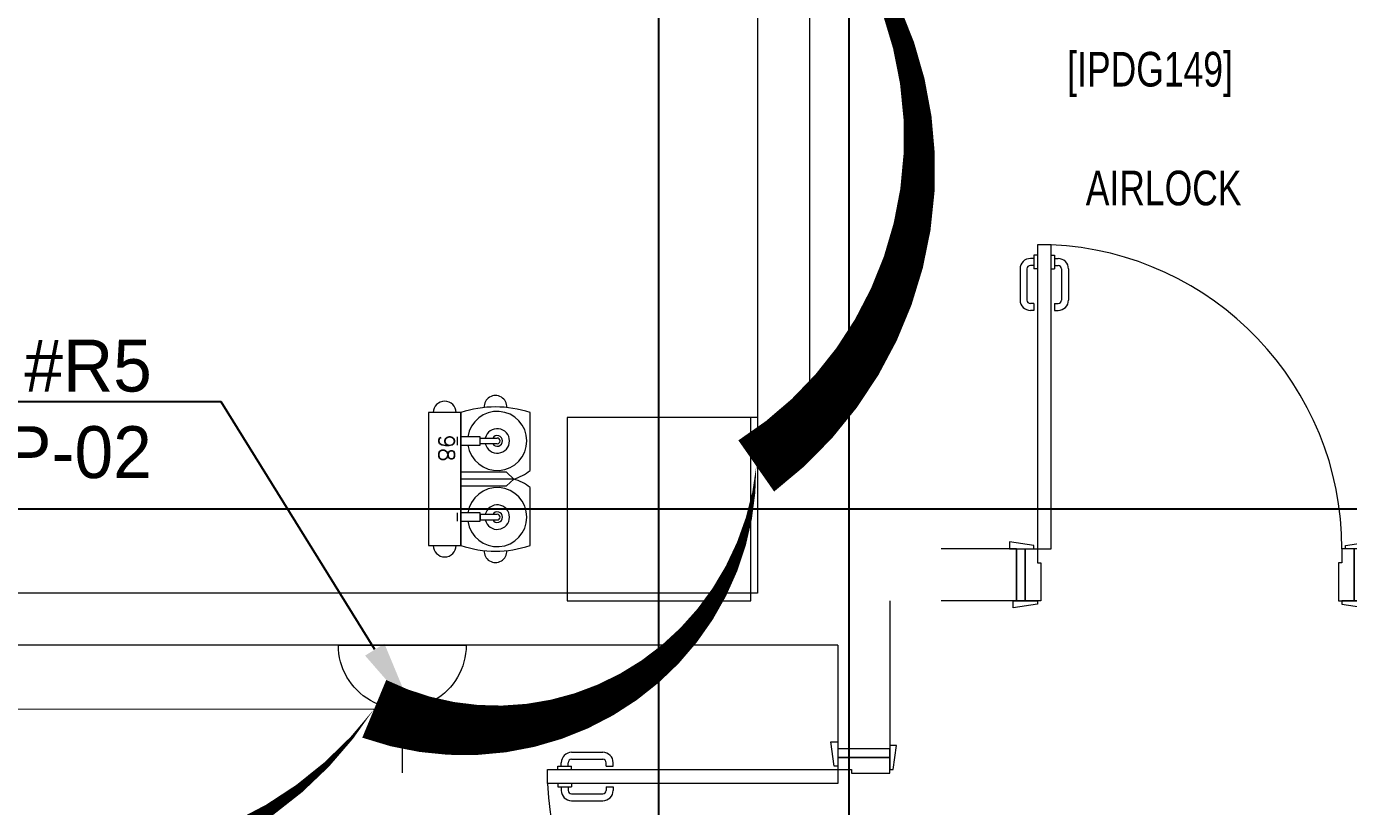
# Model space of a CAD drawing. Header units: metres. Extents: x 75097 to 220695, y -1557923 to -1361206.
# Drawn here: x 156936 to 160756, y -1405147 to -1402893 of the extents above; entities that cross this region are included whole.
import ezdxf
from ezdxf import colors
from ezdxf.entities.mleader import LeaderData, LeaderLine
from ezdxf.math import Vec2, Vec3

# ---------------------------------------------------------------- set-up
doc = ezdxf.new("R2010")
doc.units = ezdxf.units.M
doc.layers.get('0').update_dxf_attribs({"lineweight": 0})
for name, color, linetype, lineweight in [('A-100 - Copy$0$72_EGR_BASE_TEXT', 8, 'Continuous', 0), ('A-100 - Copy$0$Medical Equipment and Furniture', 8, 'Continuous', 0), ('A-100 - Copy$0$Medical Equipment and Furniture1', 8, 'Continuous', 5), ('A-100 - Copy$0$Structure', 8, 'Continuous', 9), ('A-100 - Copy$0$Walls', 8, 'Continuous', 0), ('A-100 - Copy$0$Wooden Joinery', 8, 'Continuous', 0)]:
    doc.layers.add(name, color=color, linetype=linetype, lineweight=lineweight)
doc.layers.add('A-100 - Copy$0$axes', color=8, linetype='Continuous')
doc.layers.add('E-POWR', color=7, linetype='Continuous', lineweight=9, true_color=0x4e7e3e)
doc.layers.add('REV 01', color=7, linetype='Continuous', lineweight=0, true_color=0xe41b4d)
doc.styles.add('A-100 - Copy$0$list_ghTextstyle', font='romans.shx', dxfattribs={"height": 0.25})
doc.styles.add('A-100 - Copy$0$X3G_ENTITY_2587EA', font='swisscl.ttf', dxfattribs={"height": 200})
doc.styles.get("Standard").update_dxf_attribs({"font": 'GOTHIC.TTF'})

# ---------------------------------------------------------------- blocks, each defined once
blk = doc.blocks.new('NORMAL SOCKET')
at = {"layer": 'E-POWR'}
for p, q in [((0, 307.7), (0, 615.4)), ((-307.7, 0), (307.7, 0))]:
    blk.add_line(p, q, dxfattribs=at)
blk.add_ellipse((0, 0), major_axis=(32.8, 305.9), ratio=1, start_param=4.81904, end_param=7.960633, dxfattribs=at)
blk = doc.blocks.new('A-100 - Copy$0$M.107.31.46')
at = {"layer": 'A-100 - Copy$0$Medical Equipment and Furniture1'}
for p, q in [((22587.3, -488.5), (22606.8, -467.6)), ((22606.8, -467.6), (22606.8, -620.3)), ((22626.2, -488.5), (22606.8, -467.6))]:
    blk.add_line(p, q, dxfattribs=at)
for points in [[(22581.8, -420.1), (22414.6, -420.1)], [(22798.9, -420.1), (22631.7, -420.1)], [(22587.3, -488.5), (22587.3, -620.3), (22626.2, -620.3), (22626.2, -488.5)], [(22504.7, -515.1), (22504.7, -564.7), (22488.5, -564.7), (22488.5, -515.1)], [(22708.8, -515.1), (22708.8, -564.7), (22725, -564.7), (22725, -515.1)], [(22508.6, -620.3), (22508.6, -564.7), (22484.6, -564.7), (22484.6, -620.3)], [(22728.9, -620.3), (22728.9, -564.7), (22704.9, -564.7), (22704.9, -620.3)], [(22414.6, -620.3), (22798.9, -620.3)], [(22484.6, -631.3), (22508.6, -631.3)], [(22704.9, -631.3), (22728.9, -631.3)]]:
    blk.add_lwpolyline(points, dxfattribs=at)
blk.add_lwpolyline([(22414.6, -713.6), (22798.9, -713.6), (22798.9, -620.3), (22414.6, -620.3)], close=True, dxfattribs=at)
for centre, radius, start, end in [((22714.4, -520.2), 316, 161.5342, 198.4658), ((22480.9, -503.4), 130.9, 15.8849, 39.5335), ((22732.6, -503.4), 130.9, 140.4665, 164.1151), ((22499.2, -520.2), 316, 341.5342, 18.4658), ((22496.6, -515.1), 85.4, 278.0941, 261.9059), ((22716.9, -515.1), 85.4, 278.0941, 261.9059), ((22398.4, -520.2), 32.9, 87.02, 272.98), ((22496.6, -515.1), 35.4, 283.274, 256.726), ((22716.9, -515.1), 35.4, 283.274, 256.726), ((22815.2, -520.2), 32.9, 267.02, 92.98), ((22496.6, -515.1), 15.4, 301.8051, 238.1949), ((22496.6, -515.1), 8.13, 0, 180), ((22716.9, -515.1), 15.4, 301.8051, 238.1949), ((22716.9, -515.1), 8.13, 0, 180), ((22414.6, -666.9), 32.9, 90, 270), ((22798.9, -666.9), 32.9, 270, 90)]:
    blk.add_arc(centre, radius, start, end, dxfattribs=at)
blk = doc.blocks.new('A-100 - Copy$0$A$C692066EF')
at = {"layer": 'A-100 - Copy$0$Wooden Joinery'}
for p, q in [((2405.9, 280), (2495.9, 280)), ((2365.9, 240), (2405.9, 240)), ((2365.9, 230), (2365.9, 240)), ((2375.9, 240), (2375.9, 250)), ((2395.9, 240), (2395.9, 250)), ((2405.9, 260), (2495.9, 260)), ((2405.9, 230), (2405.9, 240)), ((2505.9, 240), (2505.9, 250)), ((2505.9, 240), (2525.9, 240)), ((2525.9, 240), (2525.9, 250)), ((2365.9, 190), (2365.9, 180)), ((2365.9, 180), (2405.9, 180)), ((2375.9, 180), (2375.9, 170)), ((2395.9, 180), (2395.9, 170)), ((2405.9, 190), (2405.9, 180)), ((2405.9, 160), (2495.9, 160)), ((2505.9, 180), (2505.9, 170)), ((2505.9, 180), (2525.9, 180)), ((2525.9, 180), (2525.9, 170)), ((2405.9, 140), (2495.9, 140))]:
    blk.add_line(p, q, dxfattribs=at)
for points in [[(3215, 1080), (3205, 1080), (3195, 1150), (3215, 1150)], [(3365, 1070), (3375, 1070), (3385, 1140), (3365, 1140)], [(3215, 230), (2335.9, 230), (2335.9, 190), (3215, 190)], [(3215, 230), (2335.9, 230), (2335.9, 190), (3215, 190)], [(3215, 180), (3205, 180), (3195, 110), (3215, 110)], [(3365, 190), (3375, 190), (3385, 120), (3365, 120)]]:
    blk.add_lwpolyline(points, close=True, dxfattribs=at)
for points in [[(3215, 1105), (3365, 1105), (3365, 1130), (3215, 1130), (3215, 1105)], [(3215, 1105), (3215, 1070), (3255, 1070), (3255, 1060), (3365, 1060), (3365, 1105), (3215, 1105)], [(3215, 155), (3215, 190), (3255, 190), (3255, 200), (3365, 200), (3365, 155), (3215, 155)], [(3215, 155), (3365, 155), (3365, 130), (3215, 130), (3215, 155)]]:
    blk.add_lwpolyline(points, dxfattribs=at)
for centre, radius, start, end in [((3215, 190), 880, 90, 177.3947), ((2405.9, 250), 30, 90, 180), ((2495.9, 250), 30, 0, 90), ((2405.9, 250), 10, 90, 180), ((2495.9, 250), 10, 0, 90), ((2405.9, 170), 30, 180, 270), ((2405.9, 170), 10, 180, 270), ((2495.9, 170), 10, 270, 0), ((2495.9, 170), 30, 270, 0)]:
    blk.add_arc(centre, radius, start, end, dxfattribs=at)
blk = doc.blocks.new('A-100 - Copy$0$A$C009F45C9')
at = {"layer": 'A-100 - Copy$0$Wooden Joinery'}
for p, q in [((724, -1690), (724, -1680)), ((744, -1690), (744, -1680)), ((844, -1650), (754, -1650)), ((844, -1670), (754, -1670)), ((854, -1690), (854, -1680)), ((874, -1690), (874, -1680)), ((744, -1690), (724, -1690)), ((884, -1690), (844, -1690)), ((844, -1700), (844, -1690)), ((884, -1700), (884, -1690)), ((724, -1750), (724, -1760)), ((744, -1750), (724, -1750)), ((744, -1750), (744, -1760)), ((844, -1740), (844, -1750)), ((884, -1750), (844, -1750)), ((854, -1750), (854, -1760)), ((874, -1750), (874, -1760)), ((884, -1740), (884, -1750)), ((844, -1770), (754, -1770)), ((844, -1790), (754, -1790))]:
    blk.add_line(p, q, dxfattribs=at)
for points in [[(-75, -60), (-85, -60), (-95, 10), (-75, 10)], [(75, -50), (85, -50), (95, 20), (75, 20)], [(75, -100), (914, -100), (914, -60), (75, -60)], [(75, -1700), (914, -1700), (914, -1740), (75, -1740)], [(75, -1700), (914, -1700), (914, -1740), (75, -1740)], [(-75, -1740), (-85, -1740), (-95, -1810), (-75, -1810)], [(75, -1750), (85, -1750), (95, -1820), (75, -1820)]]:
    blk.add_lwpolyline(points, close=True, dxfattribs=at)
for points in [[(75, -25), (-75, -25), (-75, 0), (75, 0), (75, -25)], [(75, -25), (75, -60), (35, -60), (35, -70), (-75, -70), (-75, -25), (75, -25)], [(75, -1775), (75, -1740), (35, -1740), (35, -1730), (-75, -1730), (-75, -1775), (75, -1775)], [(75, -1775), (-75, -1775), (-75, -1800), (75, -1800), (75, -1775)]]:
    blk.add_lwpolyline(points, dxfattribs=at)
for centre, radius, start, end in [((75, -60), 840, 270, 357.2706), ((75, -1740), 840, 2.7294, 90), ((754, -1680), 30, 90, 180), ((754, -1680), 10, 90, 180), ((844, -1680), 30, 0, 90), ((844, -1680), 10, 0, 90), ((754, -1760), 30, 180, 270), ((754, -1760), 10, 180, 270), ((844, -1760), 10, 270, 0), ((844, -1760), 30, 270, 0)]:
    blk.add_arc(centre, radius, start, end, dxfattribs=at)
blk = doc.blocks.new('A-100 - Copy')
at = {"layer": 'A-100 - Copy$0$axes'}
for p, q in [((158763.3, -1477297.4, 0), (158763.3, -1391762.7, 0)), ((159313.3, -1477297.4, 0), (159313.3, -1391762.7, 0)), ((178940.3, -1404287.7, 2.4), (95748.8, -1404287.7, 2.4))]:
    blk.add_line(p, q, dxfattribs=at)
at = {"layer": 'A-100 - Copy$0$Structure', "elevation": 0}
blk.add_lwpolyline([(158498.3, -1404552.7), (159028.3, -1404552.7), (159028.3, -1404022.7), (158498.3, -1404022.7)], close=True, dxfattribs=at)
at = {"layer": 'A-100 - Copy$0$Walls'}
for p, q in [((159048.3, -1398697.7, 0), (159048.3, -1404531, 0)), ((159198.3, -1402400.6, 0), (159198.3, -1404022.7, 0)), ((159198.3, -1402400.6, 0), (159198.3, -1404022.7, 0)), ((159048.3, -1404022.7, 0), (159028.3, -1404022.7, 0)), ((159796.6, -1404402.7, 0), (159578.3, -1404402.7, 0)), ((159796.6, -1404402.7, 0), (159796.6, -1404552.7, 0)), ((159430, -1404552.7, 0), (159430, -1404980.6, 0)), ((159796.6, -1404552.7, 0), (159578.3, -1404552.7, 0)), ((159280, -1404681, 0), (159280, -1404980.6, 0)), ((159430, -1404980.6, 0), (159280, -1404980.6, 0))]:
    blk.add_line(p, q, dxfattribs=at)
at = {"layer": 'A-100 - Copy$0$Walls', "ltscale": 10}
for p, q in [((159048.3, -1404531, 0), (155305, -1404531, 0)), ((159280, -1404681, 0), (155305, -1404681, 0))]:
    blk.add_line(p, q, dxfattribs=at)
at = {"layer": 'A-100 - Copy$0$Medical Equipment and Furniture', "rotation": 270}
blk.add_blockref('A-100 - Copy$0$M.107.31.46', (158811.1, -1381594.1, 0), dxfattribs=at)
at = {"layer": 'A-100 - Copy$0$Wooden Joinery'}
for name, p, rotation in [('A-100 - Copy$0$A$C692066EF', (159666.6, -1401187.7, 0), 270), ('A-100 - Copy$0$A$C009F45C9', (159355, -1406780.6, 0), 180)]:
    blk.add_blockref(name, p, dxfattribs=dict(at, rotation=rotation))
at = {"layer": 'A-100 - Copy$0$72_EGR_BASE_TEXT', "char_height": 100, "attachment_point": 2, "style": 'A-100 - Copy$0$X3G_ENTITY_2587EA'}
for s, insert in [('[IPDG149]', (160182.3, -1402966.5)), ('AIRLOCK', (160221.5, -1403309.8))]:
    blk.add_mtext(s, dxfattribs=dict(at, insert=insert))
at = {"layer": 'A-100 - Copy$0$Medical Equipment and Furniture', "style": 'A-100 - Copy$0$list_ghTextstyle'}
blk.add_text('98', height=45, rotation=270, dxfattribs=at).set_placement((158127.5, -1404072.7, 0))

msp = doc.modelspace()

# ---------------------------------------------------------------- linework, layer by layer
at = {"layer": 'E-POWR', "const_width": 3}
msp.add_lwpolyline([(158021.6, -1404865.6), (149853, -1404865.6), (149853, -1406891.3), (149552.3, -1406896), (149552.3, -1407414.6), (148985.8, -1407414.6), (148985.8, -1406896), (142926.4, -1406896), (142926.4, -1410117.7), (142934.3, -1411096.4), (135469.2, -1411096.4), (135475.5, -1410549.2), (135475.5, -1408265.2), (139123.8, -1408265.2), (139123.8, -1406896), (140664.3, -1406896), (140664.3, -1407415.2), (140944.1, -1407415.2)], dxfattribs=at)

# ---------------------------------------------------------------- block references
at = {"layer": 'E-POWR', "color": 85, "xscale": -0.6, "yscale": 0.6, "zscale": 0.6, "rotation": 180}
msp.add_blockref('NORMAL SOCKET', (158021.6, -1404681, 0), dxfattribs=at)

# ---------------------------------------------------------------- leaders
at = {"layer": 'E-POWR'}
ml = msp.add_multileader_mtext('Standard', dxfattribs=at)
ml.set_content('#R5\\PTO PP-02', color=256)
ml.set_leader_properties()
ml.build(insert=Vec2(0, 0))
ml.multileader.update_dxf_attribs({"text_right_attachment_type": 6, "dogleg_length": 200, "arrow_head_size": 200})
ctx = ml.context
ctx.base_point, ctx.char_height, ctx.arrow_head_size, ctx.landing_gap_size, ctx.plane_origin = Vec3(156432.5, -1403874.9, 0), 150, 200, 0.09, Vec3(159445.6, -1405383.3, 0)
ctx.right_attachment, ctx.text_align_type = 6, 2
notes = []
notes.append((ctx, [(1, (1, 1, 0), (157497.9, -1403978.1, 0), (-1, 0), 200, [(0, [(158047.5, -1404863.8, 0)], 0, [])])]))
ctx.mtext.insert, ctx.mtext.alignment, ctx.mtext.flow_direction = Vec3(157297.8, -1403798.1, 0), 3, 5
for ctx, leaders in notes:
    for number, flags, end, landing, length, lines in leaders:
        leader = LeaderData()
        leader.index, (leader.has_last_leader_line, leader.has_dogleg_vector, leader.attachment_direction) = number, flags
        leader.last_leader_point, leader.dogleg_vector, leader.dogleg_length = Vec3(end), Vec3(landing), length
        for number, points, colour, breaks in lines:
            line = LeaderLine()
            line.index, line.vertices, line.color, line.breaks = number, Vec3.list(points), colors.encode_raw_color(colour), breaks
            leader.lines.append(line)
        ctx.leaders.append(leader)

# ---------------------------------------------------------------- next in the draw order: block references
msp.add_blockref('A-100 - Copy', (0, 0))

# ---------------------------------------------------------------- next in the draw order: linework, layer by layer
at = {"layer": 'REV 01', "color": 3, "elevation": -2.4}
msp.add_lwpolyline([(142666.9, -1397087.7, 0, 180.5, -0.520567), (144471.7, -1397087.6, 0, 180.5, -0.520567), (146276.4, -1397087.5, 0, 180.5, -0.520567), (148081.2, -1397087.5, 0, 180.5, -0.520567), (149886, -1397087.4, 0, 180.5, -0.520567), (151690.8, -1397087.3, 0, 180.5, -0.520567), (153495.6, -1397087.3, 0, 180.5, -0.520567), (155300.4, -1397087.2, 0, 180.5, -0.520567), (157105.1, -1397087.1, 0, 180.5, -0.520567), (158909.9, -1397087, 0, 180.5, -0.520567), (159050.9, -1398748.8, 0, 180.5, -0.520567), (159048.8, -1400553.6, 0, 180.5, -0.520567), (159046.6, -1402358.4, 0, 180.5, -0.520567), (159044.4, -1404163.1, 0, 180.5, -0.520567), (157940.6, -1404865, 0, 180.5, -0.520567), (156135.8, -1404865, 0, 180.5, -0.520567), (154331, -1404865.1, 0, 180.5, -0.520567), (152526.2, -1404865.2, 0, 180.5, -0.520567), (150721.5, -1404865.3, 0, 180.5, -0.520567), (148916.7, -1404865.3, 0, 180.5, -0.520567), (147111.9, -1404865.4, 0, 180.5, -0.520567), (145307.1, -1404865.5, 0, 180.5, -0.520567), (143502.3, -1404865.6, 0, 180.5, -0.520567), (141697.6, -1404865.6, 0, 180.5, -0.520567)], format="xyseb", dxfattribs=at)

doc.saveas('drawing.dxf')
